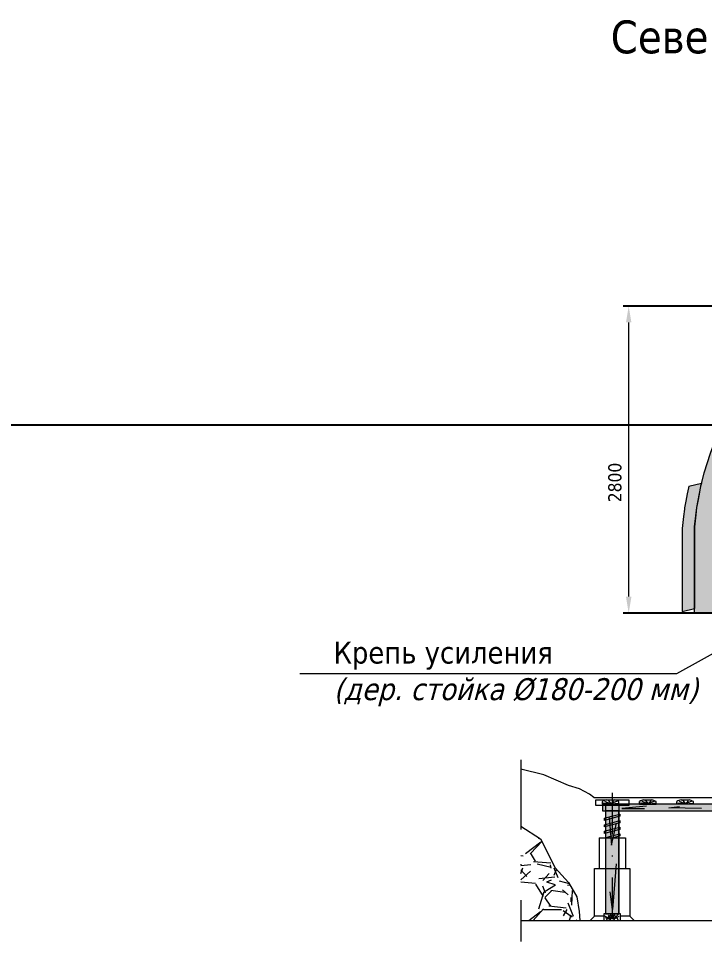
# Model space of a CAD drawing. Header units: millimetres. Extents: x 2161 to 3506, y -1213 to -250.
# Drawn here: x 2475.4 to 2537.9, y -521.9 to -437.8 of the extents above; entities that cross this region are included whole.
import ezdxf

# ---------------------------------------------------------------- set-up
doc = ezdxf.new("R2010")
doc.units = ezdxf.units.MM
doc.linetypes.add('DASHDOT', pattern=[25.4, 12.7, -6.35, 0, -6.35])
doc.linetypes.add('штрихпунктирная2', pattern=[12.7, 6.35, -3.175, 0, -3.175])
doc.styles.add('стиль', font='TAHOMA.TTF')
doc.dimstyles.new('Копия DIN', dxfattribs={"dimtxt": 2, "dimasz": 2.5, "dimexe": 0.5, "dimexo": 0.625, "dimtad": 0, "dimdec": 0, "dimlfac": 100, "dimzin": 4, "dimdsep": 46, "dimtxsty": 'стиль', "dimcen": 2.5, "dimclre": 256, "dimclrt": 256, "dimadec": 0, "dimazin": 2, "dimtfac": 1, "dimtdec": 0, "dimtmove": 0, "dimatfit": 3, "dimfxl": 0, "dimtvp": 1, "dimtolj": 1, "dimtzin": 0, "dimlwd": 0, "dimarcsym": 0})

# ---------------------------------------------------------------- blocks, each defined once
blk = doc.blocks.new('*D400')
at = {"lineweight": -2}
for p, q in [((2561.36, -463.996), (2530.493, -463.996)), ((2541.31, -491.993), (2530.493, -491.993))]:
    blk.add_line(p, q, dxfattribs=at)
at = {"color": 0, "lineweight": 0}
blk.add_line((2530.993, -490.493), (2530.993, -465.496), dxfattribs=at)
at = {"color": 0, "lineweight": 15}
for points in [[(2530.743, -465.496), (2531.243, -465.496), (2530.993, -463.996)], [(2530.743, -490.493), (2531.243, -490.493), (2530.993, -491.993)]]:
    blk.add_solid(points, dxfattribs=at)
at = {"layer": 'Defpoints', "color": 0, "lineweight": 15}
for p in [(2530.993, -463.996), (2561.985, -463.996), (2541.935, -491.993)]:
    blk.add_point(p, dxfattribs=at)
at = {"lineweight": 15, "insert": (2529.738, -480.085), "char_height": 1.2, "attachment_point": 5, "rotation": 90, "style": 'стиль'}
blk.add_mtext('\\A1;2800', dxfattribs=at)
blk = doc.blocks.new('з0.15')
at = {"color": 7, "lineweight": 15}
for p, q in [((4545.833, -854.206), (4545.833, -853.942)), ((4546.206, -853.806), (4546.933, -853.806)), ((4547.333, -854.206), (4547.333, -853.956))]:
    blk.add_line(p, q, dxfattribs=at)
for points in [[(4547.193, -853.91), (4546.617, -854.17), (4545.91, -854.095)], [(4546.031, -853.919), (4546.626, -854.17), (4547.295, -854.105)], [(4546.858, -853.891), (4546.644, -854.16), (4546.412, -853.845)]]:
    blk.add_lwpolyline(points, dxfattribs=at)
for centre, radius, start, end in [((4546.451, -855.05), 1.269, 101.14815, 119.14223), ((4546.698, -855.035), 1.251, 59.50616, 79.18788)]:
    blk.add_arc(centre, radius, start, end, dxfattribs=at)

msp = doc.modelspace()

# ---------------------------------------------------------------- hatches: boundary and pattern name
at = {"lineweight": 0}
h = msp.add_hatch(dxfattribs=at)
h.set_pattern_fill('GRAVEL', scale=0.1, style=0)
h.set_pattern_definition([(228.0128, (-905.2147, 573.1194), (-20.320017266, -22.86002809), [0.341721, -33.8305]), (184.9697, (-905.4433, 572.8654), (30.4800493062, 2.5399820754), [0.586405, -58.054]), (132.5104, (-906.0275, 572.8146), (25.399981518, -27.9400272925), [0.413482, -40.9347]), (267.2737, (-907.0181, 572.1796), (2.539988971, 50.7999836534), [0.534005, -52.8664]), (292.8337, (-907.0435, 571.6462), (-12.7000360555, 30.48001733), [0.523634, -51.8398]), (357.2737, (-906.8403, 571.1636), (-50.7999836534, 2.539988971), [0.534005, -52.8664]), (37.6942, (-906.3069, 571.1382), (-33.0200208612, -25.399977357), [0.706194, -69.9131]), (72.2553, (-905.7481, 571.57), (17.7800355655, 55.880016206), [0.66672, -66.0053]), (121.4296, (-905.5449, 572.205), (-20.3200052353, 33.01996116), [0.535813, -53.0455]), (175.2364, (-905.8243, 572.6622), (27.939978053, -2.539976163), [0.611713, -29.9739]), (222.3974, (-906.433895, 572.713004), (-30.4800009172, -27.9399636506), [0.791078, -78.3168]), (138.8141, (-904.5035, 572.1542), (-17.779988674, 15.239976557), [0.270005, -26.7306]), (171.4692, (-904.7067, 572.332), (33.0199495956, -5.0800128), [0.513682, -50.8546]), (225, (-905.2147, 572.4082), (-5e-16, -2.5399983), [0.359209, -3.23289]), (203.1986, (-905.3925, 572.713), (12.700042826, 5.080022274), [0.193441, -19.1506]), (291.8014, (-905.5703, 572.6368), (-2.54000178, 7.62000491), [0.273566, -13.4048]), (30.9638, (-905.4687, 572.3828), (7.619991955, 5.08000396), [0.44432, -14.3663]), (161.5651, (-905.0877, 572.6114), (5.08000232, -2.53999622), [0.321287, -7.7109]), (16.3895, (-907.0435, 572.6368), (25.400014014, 7.61998415), [0.450088, -44.5588]), (70.3462, (-906.6117, 572.7638), (-10.159971689, -27.9399604885), [0.377599, -37.3822]), (293.1986, (-905.0877, 573.1194), (-5.080022274, 12.700042826), [0.38688, -18.9572]), (343.6105, (-904.9353, 572.7638), (-25.400014014, 7.61998415), [0.450088, -44.5588]), (339.444, (-907.0435, 571.062), (-12.700015764, 5.079993836), [0.434035, -21.2677]), (294.7751, (-906.6371, 570.9096), (-12.699970404, 27.939987026), [0.363672, -36.0036]), (66.8014, (-905.0623, 570.5794), (5.080022274, 12.700042826), [0.38688, -18.9572]), (17.354, (-904.9099, 570.935), (-33.020001782, -10.1599846756), [0.425783, -42.1524]), (69.444, (-906.3069, 570.5794), (-5.079993836, -12.700015764), [0.217018, -21.4848]), (101.3099, (-905.2147, 570.5794), (-2.53998746, 10.15996746), [0.129515, -12.822]), (165.9638, (-905.2401, 570.7064), (7.62000535, -2.5399956), [0.523634, -9.94905]), (186.009, (-905.7481, 570.8334), (25.3999625444, 2.5399940685), [0.485267, -48.0414]), (303.6901, (-905.4687, 572.1542), (-2.54000087, 5.0799951), [0.366324, -8.79178]), (353.1572, (-905.2655, 571.8494), (43.1800178566, -5.0800227517), [0.639557, -63.316]), (60.9454, (-904.6305, 571.7732), (-10.159976366, -17.779957611), [0.261508, -25.8894]), (90, (-904.5035, 572.0018), (-2.54, 2.54), [0.1524, -2.3876]), (120.2564, (-905.7989, 570.9096), (10.159978467, -17.7799910325), [0.352867, -34.9339]), (48.0128, (-905.9767, 571.2144), (20.320017266, 22.86002809), [0.683443, -33.4888]), (0, (-905.5195, 571.7224), (2.54, 2.54), [0.6604, -1.8796]), (325.3048, (-904.8591, 571.7224), (-25.399955991, 17.7800016905), [0.40161, -39.7593]), (254.0546, (-904.5289, 571.4938), (-2.54000648, -10.160024203), [0.369829, -18.1217]), (207.646, (-904.6305, 571.1382), (-48.259983049, -25.4000159747), [0.602145, -59.6125]), (175.4261, (-905.1639, 570.8588), (-33.0200076047, 2.5399877112), [0.637029, -63.0658]), (175.4261, (-905.1639, 570.8588), (-33.0200076047, 2.5399877112), [0.637029, -63.0658])])
h.paths.add_polyline_path([(2586.347, -480.184), (2584.213, -480.676), (2584.519, -482.311), (2584.702, -483.937), (2584.702, -491.993), (2586.973, -491.993), (2586.973, -484.144), (2586.772, -482.355), (2586.414, -480.442)])
h.paths.add_polyline_path([(2579.254, -470.532), (2581.476, -470.019), (2581.189, -469.631), (2579.782, -468.056), (2579.917, -467.891), (2578.236, -466.296), (2576.476, -464.922), (2574.555, -463.679), (2572.548, -462.657), (2570.479, -461.833), (2568.301, -461.159), (2566.097, -460.707), (2563.86, -460.423), (2561.985, -460.37), (2560.11, -460.423), (2557.873, -460.707), (2555.669, -461.159), (2553.491, -461.833), (2551.422, -462.657), (2549.415, -463.679), (2547.494, -464.922), (2545.734, -466.296), (2544.053, -467.891), (2544.188, -468.056), (2542.781, -469.631), (2541.483, -471.386), (2540.414, -473.076), (2539.978, -473.861), (2539.18, -475.449), (2538.449, -477.401), (2537.882, -479.2), (2537.555, -480.442), (2537.198, -482.355), (2536.997, -484.144), (2536.997, -491.993), (2539.268, -491.993), (2539.268, -483.937), (2539.451, -482.311), (2539.776, -480.572), (2540.073, -479.442), (2540.589, -477.807), (2541.253, -476.033), (2541.978, -474.589), (2542.375, -473.875), (2543.347, -472.339), (2544.527, -470.743), (2545.806, -469.312), (2545.683, -469.161), (2547.211, -467.712), (2548.811, -466.462), (2550.558, -465.332), (2552.383, -464.403), (2554.263, -463.655), (2556.244, -463.042), (2558.247, -462.631), (2560.281, -462.373), (2561.985, -462.324), (2563.689, -462.373), (2565.723, -462.631), (2567.726, -463.042), (2569.707, -463.655), (2571.587, -464.403), (2573.412, -465.332), (2575.159, -466.462), (2576.759, -467.712), (2578.287, -469.161), (2578.164, -469.312)])
msp.add_hatch(color=8, dxfattribs=at).paths.add_polyline_path([(2536.475, -480.408), (2537.618, -480.144), (2537.544, -480.433), (2537.446, -480.969), (2537.323, -481.624), (2537.207, -482.236), (2537.183, -482.38), (2537.104, -483.039), (2536.982, -484.14), (2536.982, -491.58), (2535.868, -491.837), (2535.868, -484.291), (2535.989, -483.191), (2536.068, -482.531), (2536.093, -482.387), (2536.209, -481.776), (2536.332, -481.121), (2536.43, -480.585)])
at = {"lineweight": 15}
h = msp.add_hatch(color=7, dxfattribs=at)
edge = h.paths.add_edge_path()
edge.add_line((2531.991, -509.434), (2533.491, -509.434))
edge.add_line((2533.491, -509.434), (2533.491, -509.185))
edge.add_arc((2532.856, -510.263), 1.251, 59.50616, 79.18788)
edge.add_line((2533.091, -509.034), (2532.363, -509.034))
edge.add_arc((2532.609, -510.279), 1.269, 101.14815, 119.14223)
edge.add_line((2531.991, -509.171), (2531.991, -509.434))
for points in [[(2528.591, -509.43), (2528.591, -510.03), (2539.65, -510.03), (2539.651, -509.43)], [(2528.891, -510.039), (2528.891, -519.43), (2530.091, -519.43), (2530.091, -510.039)]]:
    msp.add_hatch(color=7, dxfattribs=at).paths.add_polyline_path(points)
at = {"linetype": 'ByBlock', "lineweight": 0}
h = msp.add_hatch(dxfattribs=at)
h.set_pattern_fill('GRAVEL', scale=0.25, style=0)
h.set_pattern_definition([(228.0128, (-1133.6632, 449.63836), (-50.800043165, -57.150070224), [0.854302, -84.57625]), (184.9697, (-1134.2347, 449.00336), (76.200123265, 6.349955188), [1.466012, -145.135]), (132.5104, (-1135.6952, 448.87636), (63.499953796, -69.85006823), [1.033705, -102.33675]), (267.2737, (-1138.1717, 447.28886), (6.349972427, 126.999959133), [1.335012, -132.166]), (292.8337, (-1138.2352, 445.95536), (-31.75009014, 76.200043325), [1.309085, -129.5995]), (357.2737, (-1137.7272, 444.74886), (-126.999959133, 6.349972427), [1.335012, -132.166]), (37.6942, (-1136.3937, 444.68536), (-82.550052153, -63.499943392), [1.765485, -174.78275]), (72.2553, (-1134.9967, 445.76486), (44.450088914, 139.700040515), [1.6668, -165.01325]), (121.4296, (-1134.4887, 447.35236), (-50.800013088, 82.5499029), [1.339533, -132.61375]), (175.2364, (-1135.1872, 448.49536), (69.84994513, -6.34994041), [1.529282, -74.93475]), (222.3974, (-1136.7112, 448.62236), (-76.200002293, -69.849909127), [1.977695, -195.792]), (138.8141, (-1131.8852, 447.22536), (-44.44997169, 38.09994139), [0.675013, -66.8265]), (171.4692, (-1132.3932, 447.66986), (82.54987399, -12.700032), [1.284205, -127.1365]), (225, (-1133.663, 447.8604), (-1e-15, -6.3499957), [0.898023, -8.082225]), (203.1986, (-1134.1077, 448.62236), (31.75010706, 12.70005569), [0.483602, -47.8765]), (291.8014, (-1134.5522, 448.4319), (-6.35000445, 19.05001227), [0.683915, -33.512]), (30.9638, (-1134.2982, 447.7969), (19.0499799, 12.7000099), [1.1108, -35.91575]), (161.5651, (-1133.3457, 448.3684), (12.7000058, -6.3499906), [0.803218, -19.27725]), (16.3895, (-1138.2352, 448.43186), (63.500035035, 19.049960375), [1.12522, -111.397]), (70.3462, (-1137.1557, 448.74936), (-25.39992922, -69.84990122), [0.943998, -93.4555]), (293.1986, (-1133.3457, 449.63836), (-12.70005569, 31.75010706), [0.9672, -47.393]), (343.6105, (-1132.9647, 448.74936), (-63.500035035, 19.049960375), [1.12522, -111.397]), (339.444, (-1138.2352, 444.49486), (-31.75003941, 12.69998459), [1.085087, -53.16925]), (294.7751, (-1137.2192, 444.11386), (-31.74992601, 69.849967565), [0.90918, -90.009]), (66.8014, (-1133.2822, 443.28836), (12.70005569, 31.75010706), [0.9672, -47.393]), (17.354, (-1132.9012, 444.17736), (-82.550004455, -25.39996169), [1.064458, -105.381]), (69.444, (-1136.3937, 443.28836), (-12.69998459, -31.75003941), [0.542545, -53.712]), (101.3099, (-1133.6632, 443.2884), (-6.34996866, 25.39991865), [0.323788, -32.055]), (165.9638, (-1133.7267, 443.6059), (19.0500134, -6.349989), [1.309085, -24.872625]), (186.009, (-1134.9967, 443.92336), (63.49990636, 6.34998517), [1.213167, -120.1035]), (303.6901, (-1134.2982, 447.2254), (-6.3500022, 12.69998775), [0.91581, -21.97945]), (353.1572, (-1133.7902, 446.46336), (107.950044642, -12.700056879), [1.598893, -158.29]), (60.9454, (-1132.2027, 446.27286), (-25.39994091, -44.44989403), [0.65377, -64.7235]), (90, (-1131.885, 446.8444), (-6.35, 6.35), [0.381, -5.969]), (120.2564, (-1135.1237, 444.11386), (25.399946167, -44.44997758), [0.882167, -87.33475]), (48.0128, (-1135.5682, 444.87586), (50.800043165, 57.150070224), [1.708608, -83.722]), (0, (-1134.425, 446.146), (6.35, 6.35), [1.651, -4.699]), (325.3048, (-1132.7742, 446.14586), (-63.499889977, 44.450004226), [1.004025, -99.39825]), (254.0546, (-1131.9487, 445.57436), (-6.3500162, -25.4000605), [0.924573, -45.30425]), (207.646, (-1132.2027, 444.68536), (-120.649957623, -63.500039937), [1.505362, -149.03125]), (175.4261, (-1133.5362, 443.98686), (-82.550019012, 6.349969278), [1.592572, -157.6645]), (175.4261, (-1133.5362, 443.98686), (-82.550019012, 6.349969278), [1.592572, -157.6645])])
h.paths.add_polyline_path([(2521.155, -511.423), (2522.957, -512.594), (2524.28, -515.239), (2525.494, -516.562), (2526.266, -517.885), (2526.486, -519.208), (2526.542, -520.039), (2521.155, -520.039)])

# ---------------------------------------------------------------- linework, layer by layer
at = {"linetype": 'ByBlock', "lineweight": -2}
msp.add_line((2161.234, -474.836), (2782.97, -474.836), dxfattribs=at)
at = {"color": 7, "linetype": 'штрихпунктирная2', "lineweight": 0}
msp.add_line((2521.155, -505.372), (2521.155, -521.947), dxfattribs=at)
at = {"color": 7, "linetype": 'DASHDOT', "lineweight": 15, "ltscale": 0.3}
msp.add_line((2529.491, -508.385), (2529.491, -521.08), dxfattribs=at)
at = {"color": 7, "lineweight": 15}
for p, q in [((2527.813, -508.826), (2578.508, -508.826)), ((2531.991, -509.434), (2531.991, -509.171)), ((2532.363, -509.034), (2533.091, -509.034)), ((2533.491, -509.434), (2533.491, -509.185)), ((2528.891, -509.534), (2528.891, -510.665)), ((2528.891, -510.03), (2528.891, -519.43)), ((2530.091, -509.534), (2530.091, -510.344)), ((2530.091, -510.03), (2530.091, -519.43)), ((2528.891, -510.872), (2528.891, -511.265)), ((2530.091, -510.547), (2530.091, -510.944)), ((2528.891, -511.472), (2528.891, -511.865)), ((2530.091, -511.147), (2530.091, -511.544)), ((2530.091, -511.747), (2530.091, -512.144)), ((2528.291, -512.476), (2530.691, -512.476)), ((2528.291, -512.476), (2528.291, -515.276)), ((2528.891, -512.072), (2528.891, -512.465)), ((2530.091, -512.347), (2530.091, -512.476)), ((2530.691, -512.476), (2530.691, -515.276)), ((2521.155, -520.039), (2588.641, -520.039)), ((2527.491, -520.039), (2527.891, -519.636)), ((2527.491, -520.039), (2529.491, -520.039)), ((2529.491, -520.039), (2531.491, -520.039)), ((2531.491, -520.039), (2531.091, -519.636))]:
    msp.add_line(p, q, dxfattribs=at)
at = {"color": 7, "lineweight": 0}
for points in [[(2536.997, -491.993), (2536.997, -484.144), (2537.198, -482.355), (2537.555, -480.442), (2537.882, -479.2), (2538.449, -477.401), (2539.18, -475.449), (2539.978, -473.861), (2540.414, -473.076), (2541.483, -471.386), (2542.781, -469.631), (2544.188, -468.056), (2544.053, -467.891), (2545.734, -466.296), (2547.494, -464.922), (2549.415, -463.679), (2551.422, -462.657), (2553.491, -461.833), (2555.669, -461.159), (2557.873, -460.707), (2560.11, -460.423), (2561.985, -460.37)], [(2536.475, -480.408), (2536.43, -480.585), (2536.332, -481.121), (2536.209, -481.776), (2536.093, -482.387), (2536.068, -482.531), (2535.989, -483.191), (2535.868, -484.291), (2535.868, -491.837)], [(2536.475, -480.408), (2537.618, -480.144)], [(2537.618, -480.144), (2537.544, -480.433), (2537.446, -480.969), (2537.323, -481.624), (2537.207, -482.236), (2537.183, -482.38), (2537.104, -483.039), (2536.982, -484.14), (2536.982, -491.58)], [(2535.868, -491.837), (2536.982, -491.58)], [(2539.268, -491.993), (2536.997, -491.993)]]:
    msp.add_lwpolyline(points, dxfattribs=at)
at = {"color": 7, "linetype": 'ByBlock', "lineweight": 0}
for points in [[(2527.813, -508.826), (2527.425, -508.51), (2526.512, -508.019), (2525.495, -507.704), (2523.25, -506.757), (2521.155, -506.242)], [(2521.155, -511.423), (2522.957, -512.594), (2524.28, -515.239), (2525.494, -516.562), (2526.266, -517.885), (2526.486, -519.208), (2526.542, -520.039)]]:
    msp.add_lwpolyline(points, dxfattribs=at)
at = {"color": 7, "lineweight": 15}
for points in [[(2527.991, -509.034), (2530.991, -509.034), (2530.991, -509.534), (2527.991, -509.534), (2527.991, -509.034)], [(2533.35, -509.138), (2532.774, -509.398), (2532.068, -509.324)], [(2532.189, -509.147), (2532.784, -509.398), (2533.453, -509.333)], [(2533.016, -509.119), (2532.802, -509.389), (2532.57, -509.073)], [(2528.591, -509.43), (2528.591, -510.03), (2539.65, -510.03), (2539.651, -509.43), (2528.591, -509.43)], [(2528.891, -510.039), (2528.891, -519.43), (2530.091, -519.43), (2530.091, -510.039), (2528.891, -510.039)], [(2532.622, -509.607), (2530.368, -509.822), (2532.421, -509.808)], [(2531.991, -509.434), (2533.491, -509.434)], [(2537.622, -509.822), (2534.665, -509.765), (2535.612, -509.621)], [(2528.795, -510.691), (2529.466, -510.512), (2530.191, -510.317), (2530.189, -510.521), (2528.794, -510.899), (2528.795, -510.691)], [(2528.795, -511.291), (2529.466, -511.112), (2530.191, -510.917), (2530.189, -511.121), (2528.794, -511.499), (2528.795, -511.291)], [(2529.206, -510.651), (2529.435, -513.147), (2529.894, -511.139)], [(2528.795, -511.891), (2529.466, -511.712), (2530.191, -511.517), (2530.189, -511.721), (2528.794, -512.099), (2528.795, -511.891)], [(2528.851, -512.476), (2529.466, -512.312), (2530.191, -512.117), (2530.189, -512.321), (2529.616, -512.476)], [(2529.866, -514.868), (2529.521, -519.026), (2529.292, -517.42)], [(2527.891, -515.276), (2531.091, -515.276), (2531.091, -519.636), (2530.241, -519.636)], [(2528.741, -519.636), (2527.891, -519.636), (2527.891, -515.276)], [(2528.741, -519.43), (2528.741, -520.03), (2530.241, -520.03), (2530.241, -519.43), (2528.741, -519.43)], [(2528.791, -519.593), (2529.34, -519.908)], [(2528.85, -519.769), (2529.321, -519.934)], [(2529.39, -519.866), (2529.16, -519.555)], [(2529.451, -519.843), (2529.353, -519.525)], [(2529.502, -519.839), (2529.542, -519.508)], [(2529.553, -519.848), (2529.703, -519.488)], [(2530.071, -519.438), (2529.611, -519.878)], [(2530.08, -519.662), (2529.643, -519.908)]]:
    msp.add_lwpolyline(points, dxfattribs=at)
for centre, radius, start, end in [((2532.609, -510.279), 1.269, 101.14815, 119.14223), ((2532.856, -510.263), 1.251, 59.50616, 79.18788), ((2529.497, -520.096), 0.537, 8.91252, 171.08748), ((2529.491, -520.039), 0.2, 7.43413, 172.56587)]:
    msp.add_arc(centre, radius, start, end, dxfattribs=at)

# ---------------------------------------------------------------- block references
for p in [(-2017.242, 344.772), (-2010.442, 344.772)]:
    msp.add_blockref('з0.15', p, dxfattribs=at)

# ---------------------------------------------------------------- texts
at = {"color": 7, "attachment_point": 1, "style": 'стиль'}
for s, insert, char_height, width in [('\\A1;{\\W5.55545; }Северный групповой конвейерный штрек пл. {\\fTimes New Roman|b1|i1|c0|p18;l\\H0.7x;\\S^ 1;\\H1.4286x; }гор. 622 м{\\fTimes New Roman|b1|i1|c0|p18;\\H0.7x;\\S^ 1;}', (2523.107, -437.951), 3, 125.89643), ('{\\W8.6644;    }Крепь усиления\\P{\\fTahoma|b0|i1|c204|p34;\\W8.6644;    \\W1;(дер. стойка Ø180-200 мм)}\\P{\\fTahoma|b0|i1|c204|p34;\\W9.2281;     }', (2478.093, -494.597), 2, 79.3281)]:
    msp.add_mtext(s, dxfattribs=dict(at, insert=insert, char_height=char_height, width=width))

# ---------------------------------------------------------------- dimensions: what is measured, and where the dimension line sits
at = {"color": 7, "lineweight": 15}
dim = msp.add_linear_dim(base=(2530.993, -463.996), p1=(2541.935, -491.993), p2=(2561.985, -463.996), angle=90, dimstyle='Копия DIN', override={"dimtxt": 1.2, "dimasz": 1.5}, dxfattribs=at)
dim.commit()
dim.dimension.update_dxf_attribs({"geometry": '*D400', "text_midpoint": (2530.993, -480.085), "dimtype": 160})

# ---------------------------------------------------------------- leaders
at = {"color": 7, "lineweight": 0}
msp.add_leader([(2561.796, -482.901), (2535.342, -497.54), (2501.014, -497.54)], dimstyle='Копия DIN', override={"dimtxt": 1.2, "dimasz": 1.5, "dimgap": 0.625, "dimtad": 0}, dxfattribs=at)

doc.saveas('drawing.dxf')
